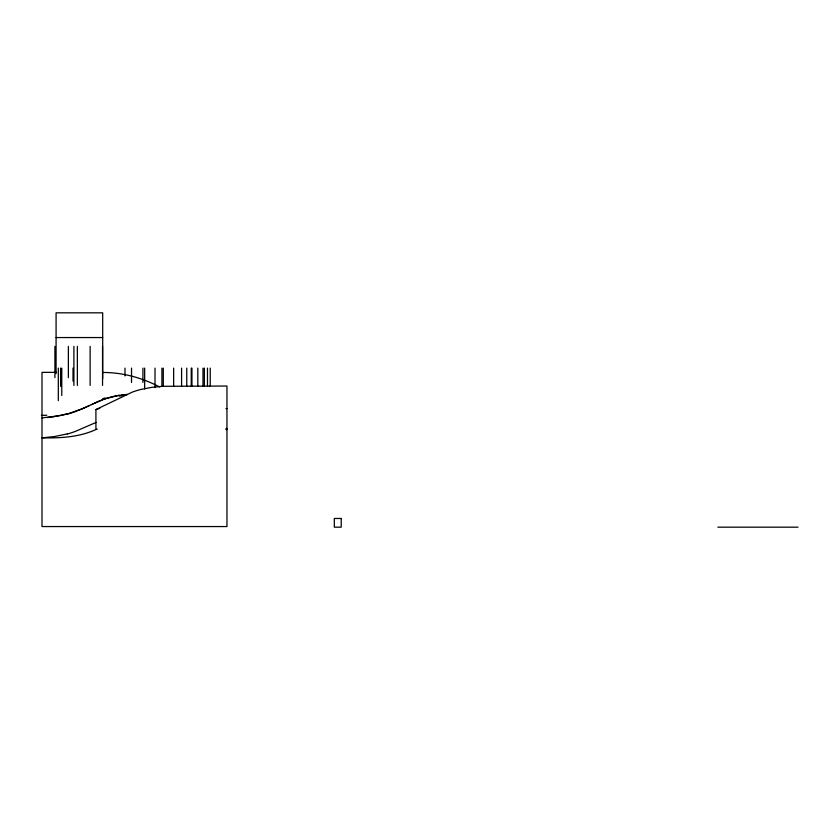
<?xml version="1.0" encoding="UTF-8"?>
<svg xmlns="http://www.w3.org/2000/svg" width="840" height="840" viewBox="0 0 840 840"><rect width="100%" height="100%" fill="white"/><g stroke="black" fill="none" stroke-linecap="round" stroke-linejoin="round"><path stroke-width="1.26" d="M89.239 405.636L91.549 404.555M89.271 405.615L88.085 406.171M91.329 404.659L92.358 404.187M88.757 405.856L86.142 407.054M92.316 404.208L98.689 401.342M92.705 404.03L93.461 403.683M87.696 406.35L84.2 407.925M94.227 403.337L94.983 402.99M67.211 433.902L54.401 436.558L42 437.85C60.207 438.175 79.139 437.304 95.918 429.524L95.918 409.594L132.069 392.217A81.448 81.448 0 0 1 140.259 389.592L151.82 387.324L163.38 386.306L226.958 386.022L226.958 526.554L42 526.554L42 372.341L56.448 372.341M85.648 407.284L80.252 409.605M95.403 402.801L105.032 398.832M96.096 422.415L75.432 431.372A151.4 113.862 41.8 0 1 67.273 434.038M83.8 408.104L82.226 408.786M99.057 401.184L99.792 400.88M81.837 408.954L68.534 413.627L53.519 416.766M100.16 400.722L102.333 399.84M79.853 409.773L75.432 411.443M104.874 398.885L106.974 398.16M105.21 398.769L119.028 395.283M107.363 398.034L115.678 395.861L124.793 394.653M99.141 408.629L99.782 408.429M97.272 409.195L97.944 408.986L95.918 409.594M97.272 429.125L95.918 429.524M67.211 413.973L61.288 415.37M60.48 415.538L42 417.921M53.088 416.829L50.453 417.197M50.012 417.249L47.513 417.532M121.853 394.926L127.376 394.475L125.423 394.601M56.081 337.554L102.69 337.554M717.832 527.173L798 527.173M102.69 372.477C122.525 372.382 142.002 377.727 159.527 386.904M225.981 408.524L226.958 408.629M225.981 428.453L226.958 428.558M210.231 368.109L210.231 386.348M207.47 368.109L207.47 386.348M204.362 368.109L204.362 386.348M202.986 368.109L202.986 386.348M197.809 368.109L197.809 386.348M191.94 368.109L191.94 386.348M191.247 368.109L191.247 386.348M186.764 368.109L186.764 386.348M181.587 368.109L181.587 386.348M173.649 368.109L173.649 386.348M163.296 368.109L163.296 386.348M161.91 368.109L161.91 386.348M155.012 368.109L155.012 387.649M144.659 368.109L144.659 388.952M142.926 368.109L142.926 382.442M131.534 368.109L131.534 382.442M124.982 368.109L124.982 375.931M102.69 378.777L102.69 312.827L56.081 312.827L56.081 373.622M102.543 346.364L102.543 385.445M90.121 346.364L90.121 385.445M77.354 346.364L77.354 385.445M73.899 346.364L73.899 385.445M73.017 368.109L73.017 381.139M68.376 346.364L68.376 377.632M61.772 368.109L61.772 395.462M60.596 368.109L60.596 386.348M58.317 368.109L58.317 400.68M54.915 346.364L54.915 377.632M75.495 411.558A151.4 113.862 41.8 0 1 67.273 414.11M46.83 415.223A107.846 84.294 45.9 0 1 41.391 415.391M226.958 429.587A79.254 79.254 0 0 1 225.866 429.555M119.186 396.113A165.522 85.932 -56.1 0 1 121.538 395.776M102.575 398.822A141.215 76.818 -60.9 0 1 105.052 397.919M341.219 518.469L334.32 518.469L334.32 527.173L341.219 527.173L341.219 518.469"/></g></svg>
